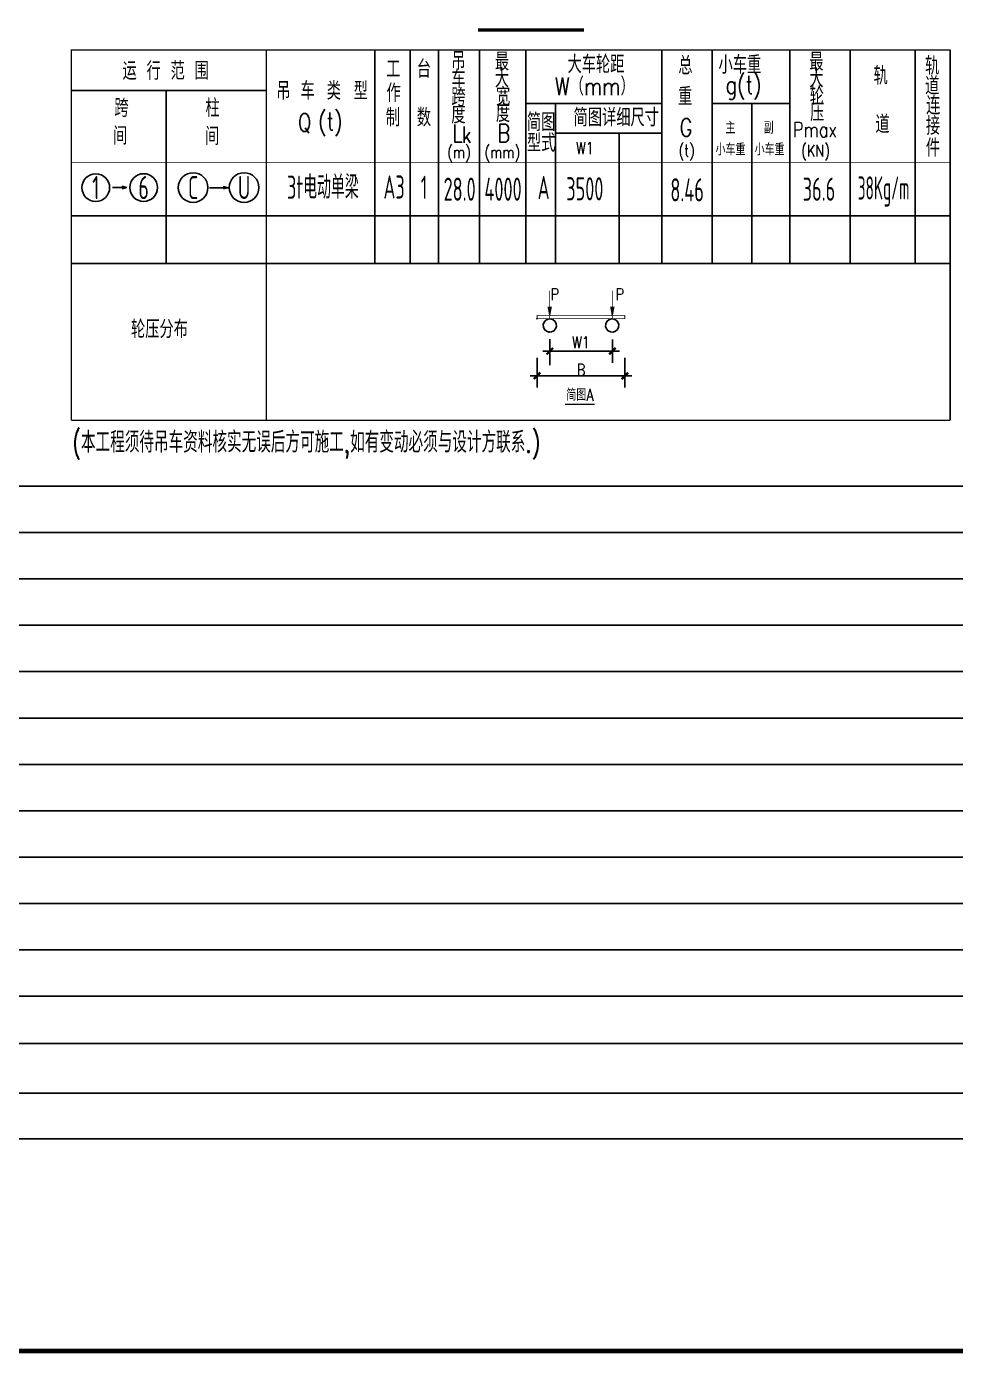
# Model space of a CAD drawing. Extents: x 14207793 to 14719554, y -1675802 to -1228715.
# Drawn here: x 14245836 to 14259984, y -1306147 to -1285949 of the extents above; entities that cross this region are included whole.
import ezdxf
from ezdxf.enums import TextEntityAlignment as Align

# ---------------------------------------------------------------- set-up
doc = ezdxf.new("R2010")
doc.units = 0
doc.header["$LTSCALE"] = 500
doc.header["$MEASUREMENT"] = 0
doc.linetypes.add('DOTE', pattern=[2.42, 2, -0.2, 0.02, -0.2])
doc.layers.get('0').update_dxf_attribs({"linetype": 'CONTINUOUS'})
doc.layers.add('DOTE', color=8, linetype='DOTE')
doc.layers.add('PUB_TITLE', color=4, linetype='CONTINUOUS')
doc.styles.add('hztxt', font='txt', dxfattribs={"height": 10, "bigfont": 'hztxt.shx'})
doc.styles.add('TSSD_REIN', font='Tssdeng.shx', dxfattribs={"width": 0.65, "bigfont": 'hztxt.shx'})
doc.styles.add('Y3', font='romans.shx', dxfattribs={"width": 0.8, "bigfont": 'hztxt.shx'})

# ---------------------------------------------------------------- blocks, each defined once
blk = doc.blocks.new('_DIMX')
blk.add_line((-150, 0), (150, 0))
at = {"const_width": 50}
blk.add_lwpolyline([(-70, -70), (70, 70)], dxfattribs=at)

msp = doc.modelspace()

# ---------------------------------------------------------------- linework, layer by layer
at = {"color": 3}
for p, q in [((14251140.34, -1286306.59), (14251140.34, -1289558.02)), ((14251678.67, -1286306.59), (14251678.67, -1289558.02)), ((14252111.1, -1286306.59), (14252111.1, -1289558.02)), ((14252735.13, -1286306.59), (14252735.13, -1289558.02)), ((14253442.5, -1286306.59), (14253442.5, -1289558.02)), ((14255511.09, -1286306.59), (14255511.09, -1289558.02)), ((14256277.11, -1286306.59), (14256277.11, -1289558.02)), ((14257463.19, -1286306.59), (14257463.19, -1289558.02)), ((14258381.52, -1286306.59), (14258381.52, -1289558.02)), ((14259369.54, -1286306.59), (14259369.54, -1289558.02)), ((14259901.81, -1286304.66), (14259901.81, -1291942.12)), ((14246517.72, -1286924.4), (14249488.12, -1286924.4)), ((14247962.73, -1286923.68), (14247962.73, -1289558.02)), ((14253442.5, -1287118.21), (14255511.09, -1287118.21)), ((14253894.35, -1287118.21), (14253894.35, -1289558.02)), ((14256277.11, -1287118.21), (14257463.19, -1287118.21)), ((14256882.5, -1287118.21), (14256882.5, -1289558.02)), ((14253894.35, -1287570.06), (14255511.09, -1287570.06)), ((14254863.69, -1287570.06), (14254863.69, -1289558.02)), ((14247146.71, -1288399.82), (14247363.06, -1288399.82)), ((14247363.06, -1288399.82), (14247288.7, -1288379.56)), ((14247360.52, -1288399.82), (14247291.23, -1288417.55)), ((14248620.48, -1288402.01), (14248906.45, -1288402.01)), ((14248906.45, -1288402.01), (14248832.09, -1288381.75)), ((14248903.92, -1288402.01), (14248834.63, -1288419.73)), ((14246517.72, -1288828.74), (14259901.81, -1288828.74)), ((14246517.72, -1288828.74), (14259901.81, -1288828.74)), ((14246517.72, -1288828.74), (14259901.81, -1288828.74)), ((14246517.72, -1288828.74), (14259901.81, -1288828.74)), ((14246517.72, -1288828.74), (14259901.81, -1288828.74)), ((14246517.72, -1288828.74), (14259901.81, -1288828.74)), ((14246517.72, -1289558.02), (14259901.81, -1289558.02)), ((14246517.72, -1289558.02), (14259901.81, -1289558.02)), ((14246517.72, -1289558.02), (14259901.81, -1289558.02)), ((14246517.72, -1289558.02), (14259901.81, -1289558.02)), ((14246517.72, -1289558.02), (14259901.81, -1289558.02)), ((14246517.72, -1289558.02), (14259901.81, -1289558.02)), ((14253806.26, -1290708.59), (14253806.26, -1291066.74)), ((14254758.65, -1290711.42), (14254758.65, -1291066.74)), ((14253612.25, -1290994.17), (14253612.25, -1291442.42)), ((14253805.44, -1290890.24), (14254755.95, -1290890.24)), ((14253805.44, -1291024.02), (14253805.44, -1291102.04)), ((14253806.97, -1290890.24), (14254757.95, -1290890.24)), ((14254949.13, -1290990.99), (14254949.13, -1291442.42)), ((14253612.96, -1291265.92), (14254948.43, -1291265.92)), ((14215730.4, -1294356.58), (14260516.92, -1294356.58))]:
    msp.add_line(p, q, dxfattribs=at)
for points, const_width in [([(14252711.75, -1286002.05), (14254328.49, -1286002.05)], 49.92), ([(14259901.81, -1286304.66), (14246517.72, -1286304.66), (14246517.72, -1291942.12)], 18.07), ([(14249488.12, -1286304.66), (14249488.12, -1289977.73)], 18.07), ([(14246517.72, -1288021.9), (14259901.81, -1288021.9)], 12.05), ([(14249488.12, -1289977.73), (14249488.12, -1291942.12)], 18.07), ([(14253803.89, -1289968.05), (14253803.89, -1290394.43)], 9.04), ([(14254757.5, -1289968.05), (14254757.5, -1290394.43)], 9.04), ([(14254949.13, -1290345.5), (14253612.25, -1290345.5), (14253612.25, -1290394.43), (14254949.13, -1290394.43)], 12.05), ([(14254949.13, -1290345.5), (14254949.13, -1290394.43)], 12.05), ([(14254034.98, -1291700.83), (14254486.82, -1291700.83)], 20.33), ([(14246517.72, -1291942.12), (14259901.81, -1291942.12)], 18.07)]:
    msp.add_lwpolyline(points, dxfattribs=dict(at, const_width=const_width))
for points in [[(14253803.89, -1290394.43, 0, 67.78, 0), (14253803.89, -1290212.4, 67.78, 67.78, 0)], [(14254757.5, -1290394.43, 0, 67.78, 0), (14254757.5, -1290212.4, 67.78, 67.78, 0)]]:
    msp.add_lwpolyline(points, format="xyseb", dxfattribs=at)
for centre, radius in [((14246890.84, -1288400.6), 210.86), ((14247619.73, -1288399.82), 210.86), ((14248373.4, -1288400.6), 225.92), ((14249149.02, -1288399.82), 225.92)]:
    msp.add_circle(centre, radius, dxfattribs=at)
for centre, start, end in [((14253805.44, -1290499.17), 15.5, 15), ((14254755.95, -1290499.17), 165, 164.5)]:
    msp.add_arc(centre, 101.25, start, end, dxfattribs=at)
for p in [(14253612.15, -1290394.43), (14253803.89, -1290600.41)]:
    msp.add_point(p, dxfattribs=at)
at = {"layer": 'DOTE', "linetype": 'ByBlock'}
for p, q in [((14212812.85, -1292944.58), (14260516.92, -1292944.58)), ((14212812.85, -1293650.58), (14260516.92, -1293650.58)), ((14212812.85, -1295062.58), (14260516.92, -1295062.58)), ((14212812.85, -1295768.58), (14260516.92, -1295768.58)), ((14212812.85, -1296474.58), (14260516.92, -1296474.58)), ((14212812.85, -1297180.58), (14260516.92, -1297180.58)), ((14212812.85, -1297886.58), (14260516.92, -1297886.58)), ((14212812.85, -1298592.58), (14260516.92, -1298592.58)), ((14212812.85, -1299298.58), (14260516.92, -1299298.58)), ((14212812.85, -1300004.58), (14260516.92, -1300004.58)), ((14212812.85, -1300710.58), (14260516.92, -1300710.58)), ((14212812.85, -1301428.93), (14260516.92, -1301428.93)), ((14212812.85, -1302184.42), (14260516.92, -1302184.42)), ((14212812.85, -1302881.76), (14260516.92, -1302881.76)), ((14212812.85, -1302881.76), (14260516.92, -1302881.76))]:
    msp.add_line(p, q, dxfattribs=at)
at = {"layer": 'PUB_TITLE', "const_width": 70.6}
msp.add_lwpolyline([(14209557.5, -1306111.5), (14266461.1, -1306111.5), (14266461.1, -1265587.1), (14209557.5, -1265587.1)], close=True, dxfattribs=at)

# ---------------------------------------------------------------- block references
at = {"color": 3, "xscale": 0.706, "yscale": 0.706, "zscale": 0.706, "rotation": 180}
for p in [(14253806.26, -1290890.24), (14253612.25, -1291265.92)]:
    msp.add_blockref('_DIMX', p, dxfattribs=at)
at = {"color": 3, "xscale": 0.706, "yscale": 0.706, "zscale": 0.706}
for p in [(14254758.65, -1290890.24), (14254949.13, -1291265.92)]:
    msp.add_blockref('_DIMX', p, dxfattribs=at)

# ---------------------------------------------------------------- texts
at = {"color": 3}
for s, height, style, width, p in [('吊', 271.11, 'Y3', 0.8, (14252306.08, -1286606.03)), ('最', 271.11, 'Y3', 0.8, (14252968.09, -1286618.18)), ('大车轮距', 271.105, 'Y3', 0.8, (14254075.06, -1286659.89)), ('总', 271.11, 'Y3', 0.8, (14255761.97, -1286678.91)), ('小车重', 271.105, 'Y3', 0.8, (14256375.09, -1286666.51)), ('最', 271.11, 'Y3', 0.8, (14257757.62, -1286620.86)), ('轨', 271.11, 'Y3', 0.8, (14259521, -1286683.21)), ('运 行 范 围', 271.105, 'Y3', 0.8, (14247298.54, -1286759.7)), ('工', 271.11, 'Y3', 0.8, (14251312.62, -1286730.32)), ('台', 271.11, 'Y3', 0.8, (14251780.15, -1286730.32)), ('车', 271.11, 'Y3', 0.8, (14252306.08, -1286883.68)), ('大', 271.11, 'Y3', 0.8, (14252968.09, -1286877.37)), ('大', 271.11, 'Y3', 0.8, (14257757.62, -1286877.91)), ('轨', 271.11, 'Y3', 0.8, (14258736, -1286832.69)), ('吊', 271.11, 'Y3', 0.8, (14249639.54, -1287063.32)), ('车', 271.11, 'Y3', 0.8, (14250008.27, -1287063.32)), ('类', 271.11, 'Y3', 0.8, (14250407.79, -1287063.32)), ('型', 271.11, 'Y3', 0.8, (14250817.22, -1287063.32)), ('作', 271.11, 'Y3', 0.8, (14251318.15, -1287096.62)), ('W（mm）', 271.105, 'Y3', 0.8, (14253884.89, -1286995.51)), ('g(t)', 271.105, 'Y3', 0.8, (14256481.83, -1286970.99)), ('道', 271.11, 'Y3', 0.8, (14259521, -1286986.93)), ('跨', 271.11, 'Y3', 0.8, (14252306.08, -1287161.34)), ('宽', 271.11, 'Y3', 0.8, (14252985.77, -1287149.42)), ('重', 271.11, 'Y3', 0.8, (14255758.6, -1287148.9)), ('轮', 271.11, 'Y3', 0.8, (14257764.05, -1287141.39)), ('连', 271.11, 'Y3', 0.8, (14259536.89, -1287288.75)), ('跨', 271.11, 'Y3', 0.8, (14247173.97, -1287323.71)), ('柱', 271.11, 'Y3', 0.8, (14248560.66, -1287323.71)), ('(t)', 271.105, 'Y3', 0.8, (14250278.16, -1287527.1)), ('制', 271.11, 'Y3', 0.8, (14251308.45, -1287470.36)), ('数', 271.11, 'Y3', 0.8, (14251780.15, -1287469.35)), ('度', 271.11, 'Y3', 0.8, (14252306.08, -1287425.06)), ('度', 271.11, 'Y3', 0.8, (14252985.77, -1287402.73)), ('简图详细尺寸', 271.105, 'Y3', 0.8, (14254166.97, -1287469.39)), ('压', 271.11, 'Y3', 0.8, (14257770.48, -1287392.02)), ('Q', 271.11, 'Y3', 0.8, (14249969.42, -1287544.68)), ('简图', 271.105, 'Y3', 0.8, (14253456.95, -1287540.46)), ('G', 271.11, 'Y3', 0.8, (14255782.45, -1287622.17)), ('主', 180.74, 'Y3', 0.8, (14256479.95, -1287579.68)), ('副', 180.74, 'Y3', 0.8, (14257062.4, -1287579.68)), ('Pmax', 225.921, 'Y3', 0.8, (14257506.45, -1287632)), ('道', 271.11, 'Y3', 0.8, (14258764.46, -1287571.72)), ('接', 271.11, 'Y3', 0.8, (14259533.46, -1287596.36)), ('间', 271.11, 'Y3', 0.8, (14247154.1, -1287747.35)), ('间', 271.11, 'Y3', 0.8, (14248554.03, -1287753.97)), ('L', 271.11, 'Y3', 0.8, (14252321.92, -1287708.66)), ('k', 247.1, 'Y3', 0.8, (14252467.48, -1287719.69)), ('B', 271.11, 'Y3', 0.8, (14253008.07, -1287708.52)), ('型式', 271.105, 'Y3', 0.8, (14253456.95, -1287854.98)), ('(m)', 180.737, 'Y3', 0.8, (14252242.31, -1287952.33)), ('(mm)', 180.737, 'Y3', 0.8, (14252808.61, -1287952.33)), ('W1', 180.737, 'Y3', 0.8, (14254203.26, -1287889.79)), ('(t)', 180.737, 'Y3', 0.8, (14255766, -1287927.67)), ('小车重', 180.737, 'Y3', 0.8, (14256330.38, -1287909.22)), ('小车重', 180.737, 'Y3', 0.8, (14256925.19, -1287909.22)), ('(KN)', 180.737, 'Y3', 0.8, (14257631.76, -1287929.24)), ('件', 271.11, 'Y3', 0.8, (14259533.46, -1287930.94)), ('3t电动单梁', 353, 'TSSD_REIN', 0.6, (14249804.06, -1288571.16)), ('A3', 353, 'TSSD_REIN', 0.6, (14251272.57, -1288568.58)), ('1', 353, 'TSSD_REIN', 0.6, (14251840.11, -1288573.94)), ('A', 353, 'TSSD_REIN', 0.6, (14253620.15, -1288574.94)), ('3500', 353, 'TSSD_REIN', 0.6, (14254055.67, -1288595.68)), ('P', 180.74, 'Y3', 0.8, (14253815.09, -1290116.04)), ('P', 180.74, 'Y3', 0.8, (14254808.31, -1290116.04)), ('轮压分布', 271.105, 'Y3', 0.8, (14247427.56, -1290691.66)), ('简图A', 180.737, 'Y3', 0.8, (14254057.15, -1291644.18))]:
    msp.add_text(s, height=height, dxfattribs=dict(at, style=style, width=width)).set_placement(p)
at = {"color": 3, "style": 'TSSD_REIN', "width": 0.65}
for s, p in [('1', (14246890.84, -1288400.6)), ('6', (14247619.73, -1288399.82)), ('C', (14248373.4, -1288400.6)), ('U', (14249149.02, -1288399.82))]:
    msp.add_text(s, height=353, dxfattribs=at).set_placement(p, align=Align.MIDDLE_CENTER)
at = {"color": 1, "style": 'TSSD_REIN', "width": 0.6}
msp.add_text('28.0', height=353, dxfattribs=at).set_placement((14252431.83, -1288424.22), align=Align.MIDDLE)
at = {"color": 3, "style": 'TSSD_REIN'}
for s, width, p in [('4000', 0.6, (14253093.27, -1288423.98)), ('8.46', 0.6, (14255896.58, -1288434.45)), ('36.6', 0.6, (14257905.17, -1288424.51)), ('38Kg/m', 0.5, (14258889.69, -1288459.1))]:
    msp.add_text(s, height=353, dxfattribs=dict(at, width=width)).set_placement(p, align=Align.MIDDLE)
at = {"style": 'hztxt', "width": 0.7}
msp.add_text('(本工程须待吊车资料核实无误后方可施工,如有变动必须与设计方联系.)', height=317.7, dxfattribs=at).set_placement((14246532.35, -1292433.97))
at = {"color": 3, "attachment_point": 5, "style": 'Y3'}
for s, insert, char_height in [('W1', (14254280.69, -1290755.61), 180.737), ('B', (14254280.69, -1291173.43), 180.74)]:
    msp.add_mtext(s, dxfattribs=dict(at, insert=insert, char_height=char_height))

doc.saveas('drawing.dxf')
